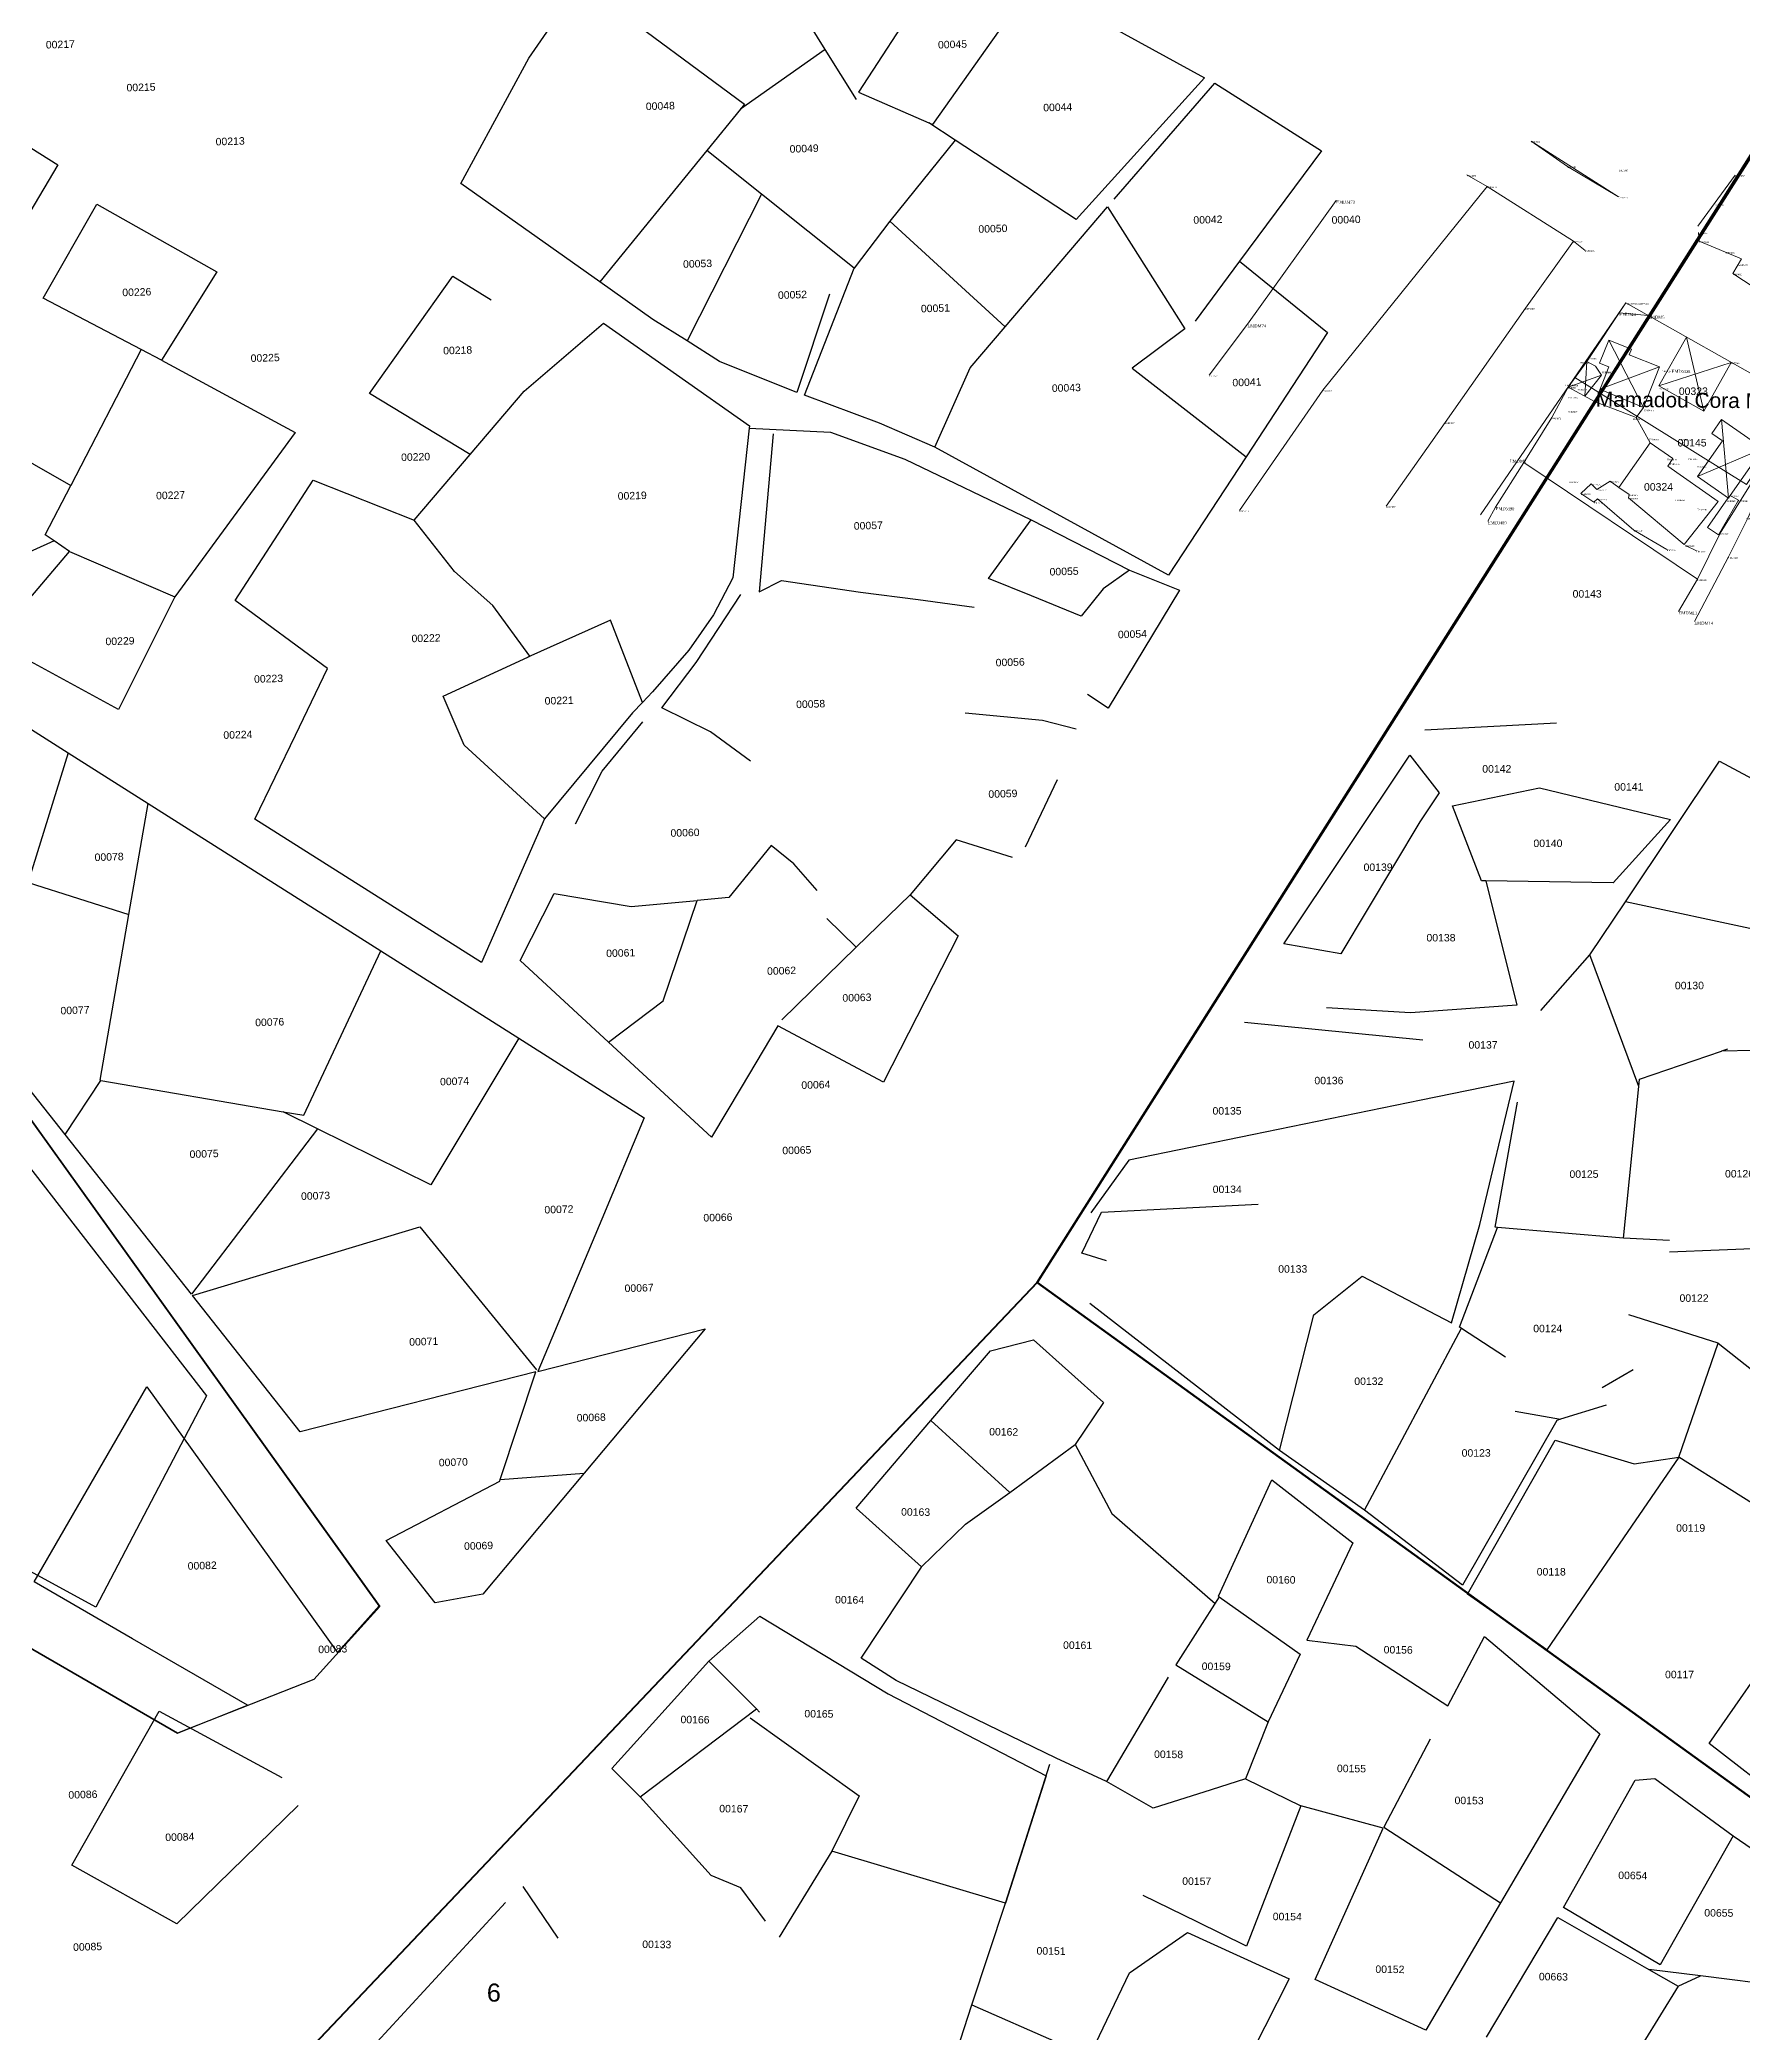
# Model space of a CAD drawing. Header units: metres. Extents: x 0 to 1324930, y 0 to 1631912.
# Drawn here: x 254248.5 to 254476.1, y 1628142.3 to 1628408.7 of the extents above; entities that cross this region are included whole.
import ezdxf
from ezdxf.enums import TextEntityAlignment as Align

# ---------------------------------------------------------------- set-up
doc = ezdxf.new("R2010")
doc.units = ezdxf.units.M
doc.header["$MEASUREMENT"] = 0
for name, color, linetype in [('A_revoir_niveau_0', 7, 'Continuous'), ('historique_numero_parcelle', 7, 'Continuous'), ('limites_parcelles', 7, 'Continuous'), ('limites_sections', 7, 'Continuous'), ('numero_lot', 7, 'Continuous'), ('numero_parcelle', 7, 'Continuous')]:
    doc.layers.add(name, color=color, linetype=linetype)
for name, color, linetype, lineweight in [('Limites des CA Rufisque', 5, 'Continuous', 53), ('Numero_TF', 7, 'Continuous', 0), ('VOIES_DE_CO_AXE_DE_20M49', 7, 'Continuous', 53)]:
    doc.layers.add(name, color=color, linetype=linetype, lineweight=lineweight)
doc.styles.add('Style-Arial', font='arial.ttf')
doc.styles.add('style1', font='')
doc.styles.add('StyleTimes New Roman', font='times.ttf')
doc.styles.get('style1').set_extended_font_data('Times New Roman', bold=True)

# ---------------------------------------------------------------- blocks, each defined once
blk = doc.blocks.new('*U104')
at = {"layer": 'Numero_TF', "color": 4, "linetype": 'Continuous', "lineweight": 30, "flags": 128}
blk.add_lwpolyline([(248.75707, 198.765547), (249.900054, 183.812715), (264.955928, 170.013793), (240.938123, 128.463806), (275.53978, 108.449213), (353.472144, -0.25546), (344.639047, -10.023208), (326.45294, -17.172559), (210.033464, 50.124135), (171.633394, -16.316141), (74.634397, 31.885487), (17.499603, 60.287252), (-3.681126, 70.800335), (28.362092, 139.477512), (48.905827, 183.514131), (162.543246, 192.190856), (248.75707, 198.765547)], close=True, dxfattribs=at)
blk.add_lwpolyline([(210.033464, 50.124135), (326.45294, -17.172559), (335.772069, -13.454358), (320.424697, -4.598538), (320.431486, -4.586847), (307.25411, 3.030239), (322.349152, 29.133106), (332.106965, 15.520054), (347.787744, -6.356083), (347.820433, -6.401687), (353.391628, -0.143152), (275.53978, 108.449213)], dxfattribs=at)
blk = doc.blocks.new('*U124')
at = {"color": 7, "linetype": 'Continuous', "lineweight": 0}
for p, q in [((5.670322, 24.938745), (-6.025775, 32.377943)), ((6.62295, 10.74515), (1.422571, 2.933097)), ((4.35353, 5.775277), (3.133484, 2.676828)), ((4.35353, 5.775277), (3.133484, 2.676828)), ((4.35353, 5.775277), (7.396151, 4.577215)), ((8.981312, -3.215414), (4.35353, 5.775277)), ((8.981312, -3.215414), (4.35353, 5.775277)), ((4.35353, 5.775277), (7.396151, 4.577215)), ((11.047923, -0.339358), (14.723205, 6.175448)), ((11.047923, -0.339358), (14.723205, 6.175448)), ((17.040151, -3.719831), (14.723205, 6.175448)), ((17.040151, -3.719831), (14.723205, 6.175448)), ((1.422571, 2.933097), (-1.083962, -0.497985)), ((1.165553, -1.720498), (1.422571, 2.933097)), ((1.165553, -1.720498), (1.422571, 2.933097)), ((1.422571, 2.933097), (2.560274, 2.304105)), ((1.422571, 2.933097), (2.560274, 2.304105)), ((1.422571, 2.933097), (2.560274, 2.304105)), ((1.422571, 2.933097), (2.560274, 2.304105)), ((4.343089, 2.200534), (3.133484, 2.676828)), ((4.343089, 2.200534), (3.133484, 2.676828)), ((7.09572, 3.814233), (7.396151, 4.577215)), ((7.09572, 3.814233), (7.396151, 4.577215)), ((11.124635, 2.227808), (7.09572, 3.814233)), ((11.124635, 2.227808), (7.09572, 3.814233)), ((11.047923, -0.339358), (20.715433, 2.794975)), ((11.047923, -0.339358), (20.715433, 2.794975)), ((17.040151, -3.719831), (20.715433, 2.794975)), ((17.040151, -3.719831), (20.715433, 2.794975)), ((3.392011, 1.092035), (-1.083962, -0.497985)), ((3.392011, 1.092035), (-1.083962, -0.497985)), ((3.392011, 1.092035), (1.165553, -1.720498)), ((3.392011, 1.092035), (1.165553, -1.720498)), ((2.51119, -2.451793), (4.343089, 2.200534)), ((2.51119, -2.451793), (4.343089, 2.200534)), ((2.560274, 2.304105), (3.392011, 1.092035)), ((2.560274, 2.304105), (3.392011, 1.092035)), ((3.170673, -0.776955), (11.124635, 2.227808)), ((3.170673, -0.776955), (11.124635, 2.227808)), ((8.981312, -3.215414), (11.124635, 2.227808)), ((8.981312, -3.215414), (11.124635, 2.227808)), ((2.51119, -2.451793), (-1.083962, -0.497985)), ((2.51119, -2.451793), (8.021803, -4.570015)), ((3.170673, -0.776955), (8.981312, -3.215414)), ((3.170673, -0.776955), (8.981312, -3.215414)), ((11.047923, -0.339358), (17.040151, -3.719831)), ((11.047923, -0.339358), (17.040151, -3.719831)), ((8.981312, -3.215414), (8.021803, -4.570015)), ((8.981312, -3.215414), (8.021803, -4.570015)), ((8.021803, -4.570015), (9.883906, -7.939744)), ((18.150597, -6.692457), (19.440141, -4.848662)), ((18.150597, -6.692457), (19.440141, -4.848662)), ((19.440141, -4.848662), (24.987913, -8.728756)), ((20.371437, -15.347907), (19.440141, -4.848662)), ((20.371437, -15.347907), (19.440141, -4.848662)), ((19.440141, -4.848662), (24.987913, -8.728756)), ((9.883906, -7.939744), (5.707876, -13.910646)), ((9.883906, -7.939744), (12.932312, -10.071789)), ((16.224456, -12.447522), (19.560075, -7.678241)), ((16.224456, -12.447522), (19.560075, -7.678241)), ((19.560075, -7.678241), (18.150597, -6.692457)), ((19.560075, -7.678241), (18.150597, -6.692457)), ((12.932312, -10.071789), (12.227362, -11.07973)), ((16.224456, -12.447522), (24.987913, -8.728756)), ((16.224456, -12.447522), (24.987913, -8.728756)), ((20.598136, -15.005275), (24.987913, -8.728756)), ((20.598136, -15.005275), (24.987913, -8.728756)), ((4.538089, -13.088159), (2.777119, -14.199335)), ((5.707876, -13.910646), (4.538084, -13.088639)), ((18.971059, -15.79625), (12.227362, -11.07973)), ((20.371437, -15.347907), (16.224456, -12.447522)), ((20.371437, -15.347907), (16.224456, -12.447522)), ((2.011277, -13.447335), (0.635731, -14.710534)), ((0.635736, -14.710055), (2.360593, -15.884539)), ((2.777119, -14.199335), (2.011277, -13.447335)), ((2.360593, -15.884539), (2.865717, -15.447021)), ((2.865717, -15.447021), (7.70709, -19.62551)), ((7.070629, -14.868247), (5.707876, -13.910646)), ((6.982396, -15.308838), (7.070629, -14.868247)), ((14.446319, -21.533454), (6.982396, -15.308838)), ((18.971059, -15.79625), (14.446319, -21.533454)), ((17.559288, -19.262992), (20.321777, -15.313175)), ((21.684442, -15.638701), (19.009739, -20.277433)), ((20.371437, -15.347907), (20.598136, -15.005275)), ((20.598131, -15.005754), (21.684442, -15.638701)), ((7.70709, -19.62551), (12.119497, -22.208705)), ((19.009739, -20.277433), (17.559288, -19.262992)), ((16.080077, -22.393221), (14.609107, -21.668728))]:
    blk.add_line(p, q, dxfattribs=at)
at = {"color": 1, "linetype": 'Continuous', "lineweight": 0}
for p, q in [((-1.161861, 29.002941), (-6.02577, 32.378422)), ((-11.919797, 26.323904), (-14.625115, 27.859508)), ((5.670322, 24.938745), (-1.161861, 29.002941)), ((21.25088, 27.851533), (16.270772, 20.994817)), ((-43.953686, 7.902002), (-32.082199, 24.449606)), ((-43.953686, 7.902002), (-32.082199, 24.449606)), ((-11.919797, 26.323904), (-33.892102, -0.919694)), ((-11.919797, 26.323904), (-33.892102, -0.919694)), ((-0.355605, 19.01822), (-11.919797, 26.323904)), ((-6.780339, 10.062517), (-0.355605, 19.01822)), ((-6.780339, 10.062517), (-0.355605, 19.01822)), ((1.173908, 17.773884), (-0.355605, 19.01822)), ((16.338499, 20.168413), (16.434587, 18.995939)), ((16.434587, 18.995939), (22.102326, 16.646918)), ((22.102326, 16.646918), (20.929556, 14.666581)), ((20.929556, 14.666581), (28.900655, 9.446157)), ((38.316945, 4.179148), (42.058791, 10.989216)), ((-17.537667, -5.219321), (-6.780339, 10.062517)), ((-17.537667, -5.219321), (-6.780339, 10.062517)), ((5.752284, 9.437228), (9.604865, 9.062924)), ((28.900655, 9.446157), (38.316945, 4.179148)), ((42.791746, 8.677389), (39.959676, 2.926423)), ((-49.062155, 1.096878), (-43.953686, 7.902002)), ((-33.892102, -0.919694), (-45.008214, -16.997694)), ((-3.264326, -4.585926), (-1.083962, -0.497985)), ((19.243891, -20.038226), (30.138962, -2.521242)), ((-25.405723, -16.406584), (-17.537667, -5.219321)), ((-3.264326, -4.585926), (-7.021889, -10.569334)), ((30.903902, -3.65851), (27.892936, -8.684658)), ((30.903902, -3.65851), (27.892936, -8.684658)), ((33.673715, -5.804126), (30.903902, -3.65851)), ((38.88015, -9.654931), (33.673715, -5.804126)), ((-10.779451, -16.552741), (-7.021889, -10.569334)), ((16.197333, -26.205763), (-7.021889, -10.569334)), ((27.04489, -10.036324), (24.557464, -14.385633)), ((27.04489, -10.036324), (24.557464, -14.385633)), ((27.892936, -8.684658), (27.04489, -10.036324)), ((27.892936, -8.684658), (27.04489, -10.036324)), ((39.117371, -9.006888), (38.88015, -9.654931)), ((47.869549, -14.090609), (39.117371, -9.006888)), ((24.557464, -14.385633), (22.926279, -18.031099)), ((24.557464, -14.385633), (22.926279, -18.031099)), ((-11.807055, -18.43255), (-10.779451, -16.552741)), ((22.926279, -18.031099), (20.359237, -23.219119)), ((16.197333, -26.205763), (19.243891, -20.038226)), ((20.359237, -23.219119), (15.79549, -31.852653)), ((13.675977, -30.491013), (16.197333, -26.205763))]:
    blk.add_line(p, q, dxfattribs=at)
at = {"color": 2, "linetype": 'Continuous', "lineweight": 0}
for p, q in [((6.62295, 10.74515), (-12.782869, -17.564793)), ((6.62295, 10.74515), (-12.782869, -17.564793)), ((6.62295, 10.74515), (29.241033, -2.014682)), ((6.62295, 10.74515), (30.138962, -2.521242)), ((6.62295, 10.74515), (29.241033, -2.014682)), ((6.62295, 10.74515), (30.138962, -2.521242)), ((22.775309, -13.548673), (-0.195717, 0.79782)), ((22.775309, -13.548673), (-0.195717, 0.79782)), ((30.138962, -2.521242), (22.775309, -13.548673)), ((30.138962, -2.521242), (22.775309, -13.548673))]:
    blk.add_line(p, q, dxfattribs=at)
at = {"color": 7, "linetype": 'Continuous', "lineweight": 0, "style": 'StyleTimes New Roman'}
for s, height, p in [('EMDM80', 0.2, (-6.025775, 32.377943)), ('EMDM78', 0.2, (-14.62512, 27.859029)), ('EMDM81', 0.2, (-1.161866, 29.002462)), ('EMDM83', 0.2, (5.699745, 28.567657)), ('EMDM37', 0.2, (21.250875, 27.851053)), ('EMDM73', 0.4, (-32.082199, 24.449606)), ('EMDM79', 0.2, (-11.919803, 26.323425)), ('EMDM82', 0.2, (5.670317, 24.938266)), ('EMDM36', 0.2, (18.415408, 23.947124)), ('EMDM84', 0.2, (-0.35561, 19.017741)), ('EMDM35', 0.2, (16.338494, 20.167934)), ('EMDM34', 0.2, (16.434582, 18.99546)), ('EMDM85', 0.2, (1.173903, 17.773405)), ('EMDM33', 0.2, (19.895604, 17.561023)), ('EMDM31', 0.2, (20.929551, 14.666101)), ('EMDM32', 0.2, (21.665038, 15.908044)), ('EMDM28', 0.2, (42.058786, 10.988737)), ('EMDM86', 0.2, (-6.780344, 10.062038)), ('EMDM86', 0.2, (-6.780344, 10.062038)), ('EMDM5', 0.4, (9.604865, 9.062924)), ('EMDM30', 0.2, (28.90065, 9.445677)), ('EMDM27', 0.2, (42.791741, 8.67691)), ('EMDM74', 0.4, (-43.953686, 7.902002)), ('EMDM66', 0.2, (0.476178, 2.857911)), ('EMDM3', 0.2, (1.672175, 3.412978)), ('EMDM6', 0.2, (20.715428, 2.794496)), ('EMDM29', 0.2, (38.31694, 4.178669)), ('EMDM26', 0.2, (39.959671, 2.925943)), ('EMDM65', 0.2, (3.459932, 1.543295)), ('EMDM64', 0.2, (3.671493, 1.566974)), ('EMDM39', 0.2, (11.335843, 1.702868)), ('EMDM77', 0.2, (-33.892149, -0.924166)), ('EMDM67', 0.2, (-1.439455, -0.162232)), ('EMDM1', 0.2, (-1.083962, -0.497985)), ('EMDM71', 0.2, (-1.028006, -1.816145)), ('EMDM68', 0.2, (-1.002201, -0.207027)), ('EMDM69', 0.2, (0.186533, -0.771646)), ('EMDM40', 0.2, (11.103574, -0.644222)), ('EMDM87', 0.2, (-17.537672, -5.2198)), ('EMDM72', 0.2, (-3.264331, -4.586406)), ('EMDM70', 0.2, (-1.078679, -3.698117)), ('EMDM42', 0.2, (7.608655, -4.692431)), ('EMDM41', 0.2, (9.113195, -3.535173)), ('EMDM21', 0.2, (30.903897, -3.65899)), ('EMDM43', 0.2, (9.782956, -7.416823)), ('EMDM53', 0.2, (13.91746, -7.50476)), ('EMDM22', 0.2, (33.67371, -5.804605)), ('EMDM2', 0.4, (-8.878126, -10.182363)), ('EMDM44', 0.2, (12.158981, -10.09233)), ('EMDM52', 0.2, (15.010592, -10.049084)), ('EMDM7', 0.2, (24.987866, -8.733228)), ('EMDM19', 0.2, (27.044885, -10.036803)), ('EMDM20', 0.2, (27.892931, -8.685137)), ('EMDM23', 0.2, (38.880145, -9.655411)), ('EMDM24', 0.2, (39.117366, -9.007367)), ('EMDM59', 0.2, (-0.943888, -13.133353)), ('EMDM56', 0.2, (4.538084, -13.088639)), ('EMDM45', 0.2, (12.543384, -10.712803)), ('EMDM51', 0.2, (16.168751, -11.049106)), ('EMDM60', 0.2, (0.635731, -14.710534)), ('EMDM58', 0.2, (2.011272, -13.447814)), ('EMDM61', 0.2, (2.360588, -15.885018)), ('EMDM57', 0.2, (2.777072, -14.203807)), ('EMDM62', 0.2, (2.865712, -15.447501)), ('EMDM54', 0.2, (6.982396, -15.308838)), ('EMDM55', 0.2, (7.070629, -14.868247)), ('EMDM50', 0.2, (13.259477, -15.533991)), ('EMDM8', 0.2, (20.17377, -15.647132)), ('EMDM9', 0.2, (20.598131, -15.005754)), ('EMDM10', 0.2, (21.684442, -15.638701)), ('EMDM18', 0.2, (24.557459, -14.386113)), ('EMDM25', 0.2, (47.869544, -14.091088)), ('EMDM76', 0.2, (-45.008219, -16.998173)), ('EMDM88', 0.2, (-25.405728, -16.407064)), ('EMDM89', 0.4, (-11.807055, -18.43255)), ('EMDM90', 0.4, (-10.779451, -16.552741)), ('EMDM46', 0.2, (16.184863, -16.778691)), ('EMDM16', 0.2, (22.707213, -17.988575)), ('EMDM17', 0.2, (22.926274, -18.031578)), ('EMDM63', 0.2, (7.707085, -19.625989)), ('EMDM11', 0.2, (19.243886, -20.038706)), ('EMDM47', 0.2, (12.119492, -22.209184)), ('EMDM49', 0.2, (14.609101, -21.669208)), ('EMDM48', 0.2, (16.080072, -22.3937)), ('EMDM15', 0.2, (20.359232, -23.219598)), ('EMDM12', 0.2, (16.197328, -26.206242)), ('EMDM13', 0.4, (13.675977, -30.491013)), ('EMDM14', 0.4, (15.79549, -31.852653))]:
    blk.add_text(s, height=height, rotation=359.3981, dxfattribs=at).set_placement(p, align=Align.TOP_LEFT)
at = {"color": 7, "linetype": 'Continuous', "lineweight": 30, "style": 'StyleTimes New Roman'}
blk.add_text('EMDM75', height=0.2, rotation=359.3981, dxfattribs=at).set_placement((-49.062202, 1.092405), align=Align.TOP_LEFT)
at = {"color": 7, "linetype": 'Continuous', "lineweight": 30, "insert": (6.62295, 10.74515), "char_height": 0.2, "attachment_point": 1, "rotation": 359.39809687, "line_spacing_factor": 0.72, "style": 'StyleTimes New Roman'}
blk.add_mtext('\\fArial|b0|i0|c00|p39;254460.556,1628373.481', dxfattribs=at)
at = {"color": 7, "linetype": 'Continuous', "lineweight": 0, "char_height": 0.4, "attachment_point": 1, "rotation": 359.39809687, "line_spacing_factor": 0.72, "style": 'StyleTimes New Roman'}
for s, insert in [('EMDM4', (5.752284, 9.437228)), ('EMDM38', (12.749927, 1.817698))]:
    blk.add_mtext(s, dxfattribs=dict(at, insert=insert))

msp = doc.modelspace()

# ---------------------------------------------------------------- linework, layer by layer
at = {"layer": 'Limites des CA Rufisque', "color": 1, "linetype": 'Continuous', "lineweight": 70, "extrusion": (4.73613e-08, -2.66677e-08, 1), "elevation": -0.03131, "flags": 128}
msp.add_lwpolyline([(254254.3961, 1628625.9535), (254251.15707, 1628819.12302), (254244.95067, 1628605.35724), (254530.9595, 1628477.75489), (254381.88501, 1628242.49828), (254651.87611, 1628047.60303), (254702.8976, 1628149.646), (254714.8038, 1628163.1398), (254729.8851, 1628173.8554), (254741.93776, 1628179.52722), (254745.58243, 1628185.08964), (254773.63346, 1628185.31333), (254773.9383, 1628185.3648), (255059.3394, 1628190.3528), (254884.8597, 1628290.4389), (254820.169, 1628325.7609), (254650.3061, 1628426.1705), (254597.1248, 1628455.9362), (254528.9207, 1628489.0054), (254260.5899, 1628602.7607), (254249.1013, 1628608.8357), (254254.3961, 1628625.9535)], close=True, dxfattribs=at)
at = {"layer": 'limites_parcelles'}
for p, q in [((254353.54344, 1628407.37792), (254334.76081, 1628437.50015)), ((254371.06682, 1628421.76161), (254357.98007, 1628401.6825)), ((254313.91605, 1628406.21875), (254320.84872, 1628416.28528)), ((254320.84872, 1628416.28528), (254342.75423, 1628400.08368)), ((254367.93699, 1628397.33731), (254381.27173, 1628416.18364)), ((254381.27173, 1628416.18364), (254404.24613, 1628403.60611)), ((254353.54344, 1628407.37792), (254342.1891, 1628399.38815)), ((254357.721, 1628400.6742), (254353.54344, 1628407.37792)), ((254304.81931, 1628389.43344), (254313.91605, 1628406.21875)), ((254234.347, 1628402.41024), (254250.94457, 1628391.93728)), ((254357.98007, 1628401.6825), (254367.3986, 1628397.57226)), ((254404.24613, 1628403.60611), (254387.06376, 1628384.6414)), ((254392.15125, 1628387.37877), (254405.60929, 1628402.86779)), ((254405.60929, 1628402.86779), (254419.87277, 1628393.8035)), ((254342.1891, 1628399.38815), (254337.69411, 1628393.856)), ((254342.75423, 1628400.08368), (254342.1891, 1628399.38815)), ((254370.91192, 1628395.25812), (254367.3986, 1628397.57226)), ((254367.3986, 1628397.57226), (254367.93699, 1628397.33731)), ((254337.69411, 1628393.856), (254323.38966, 1628376.29027)), ((254345.03633, 1628388.0099), (254337.69411, 1628393.856)), ((254370.91192, 1628395.25812), (254362.19189, 1628384.43636)), ((254387.06376, 1628384.6414), (254370.91192, 1628395.25812)), ((254419.87277, 1628393.8035), (254408.92287, 1628379.05186)), ((254250.94457, 1628391.93728), (254241.06278, 1628375.30788)), ((254323.38966, 1628376.29027), (254304.81931, 1628389.43344)), ((254345.03633, 1628388.0099), (254335.05597, 1628368.40649)), ((254357.41435, 1628378.12735), (254345.03633, 1628388.0099)), ((254249.00218, 1628374.11167), (254256.15811, 1628386.6759)), ((254256.15811, 1628386.6759), (254272.19111, 1628377.64604)), ((254377.57158, 1628370.30474), (254391.26287, 1628386.34111)), ((254391.26287, 1628386.34111), (254401.59814, 1628370.02361)), ((254362.19189, 1628384.43636), (254357.41435, 1628378.12735)), ((254362.19189, 1628384.43636), (254377.57158, 1628370.30474)), ((254272.19111, 1628377.64604), (254264.79226, 1628365.82459)), ((254350.78471, 1628361.13785), (254357.41435, 1628378.12735)), ((254408.92287, 1628379.05186), (254402.98651, 1628371.06666)), ((254408.92287, 1628379.05186), (254420.68927, 1628369.54062)), ((254292.59878, 1628361.35834), (254303.74963, 1628377.05647)), ((254303.74963, 1628377.05647), (254308.868, 1628373.91286)), ((254330.49649, 1628371.2672), (254323.38966, 1628376.29027)), ((254354.12626, 1628374.66387), (254349.74243, 1628361.52592)), ((254262.10685, 1628367.27247), (254249.00218, 1628374.11167)), ((254313.26495, 1628361.70407), (254323.88918, 1628370.78382)), ((254323.88918, 1628370.78382), (254343.40832, 1628357.03964)), ((254335.05597, 1628368.40649), (254330.49649, 1628371.2672)), ((254372.89845, 1628364.82921), (254377.57158, 1628370.30474)), ((254401.59814, 1628370.02361), (254394.56723, 1628364.77564)), ((254420.68927, 1628369.54062), (254409.79749, 1628352.90016)), ((254262.10685, 1628367.27247), (254252.67339, 1628349.07634)), ((254264.79226, 1628365.82459), (254262.10685, 1628367.27247)), ((254339.42189, 1628365.65986), (254335.05597, 1628368.40649)), ((254264.79226, 1628365.82459), (254282.69472, 1628356.18203)), ((254349.74243, 1628361.52592), (254339.42189, 1628365.65986)), ((254368.19379, 1628354.20101), (254372.89845, 1628364.82921)), ((254394.56723, 1628364.77564), (254409.79749, 1628352.90016)), ((254306.05322, 1628353.22948), (254292.59878, 1628361.35834)), ((254306.05322, 1628353.22948), (254313.26495, 1628361.70407)), ((254360.77222, 1628357.42381), (254350.78471, 1628361.13785)), ((254236.01508, 1628358.59713), (254252.67339, 1628349.07634)), ((254282.69472, 1628356.18203), (254266.58583, 1628334.18934)), ((254343.37474, 1628356.73585), (254341.16242, 1628336.72387)), ((254343.40832, 1628357.03964), (254343.37474, 1628356.73585)), ((254343.37474, 1628356.73585), (254354.23733, 1628356.21242)), ((254346.59205, 1628355.9772), (254344.72053, 1628334.8727)), ((254354.23733, 1628356.21242), (254364.19118, 1628352.61738)), ((254368.19379, 1628354.20101), (254360.77222, 1628357.42381)), ((254298.58058, 1628344.45676), (254306.05322, 1628353.22948)), ((254399.44076, 1628337.07642), (254368.19379, 1628354.20101)), ((254364.19118, 1628352.61738), (254381.07719, 1628344.47406)), ((254409.79749, 1628352.90016), (254399.44076, 1628337.07642)), ((254249.24518, 1628342.47873), (254252.67339, 1628349.07634)), ((254274.65424, 1628333.67733), (254285.06232, 1628349.78274)), ((254285.06232, 1628349.78274), (254298.58058, 1628344.45676)), ((254250.44039, 1628341.65826), (254249.24518, 1628342.47873)), ((254303.95355, 1628337.58975), (254298.58058, 1628344.45676)), ((254375.37577, 1628336.65613), (254381.07719, 1628344.47406)), ((254381.07719, 1628344.47406), (254394.19846, 1628337.7454)), ((254250.44039, 1628341.65826), (254241.94505, 1628337.85269)), ((254242.31019, 1628328.26076), (254252.49486, 1628340.24795)), ((254252.49486, 1628340.24795), (254250.44039, 1628341.65826)), ((254252.49486, 1628340.24795), (254266.5759, 1628334.19361)), ((254309.11589, 1628333.01702), (254303.95355, 1628337.58975)), ((254394.19846, 1628337.7454), (254390.70353, 1628335.2671)), ((254394.19846, 1628337.7454), (254400.89293, 1628335.07042)), ((254336.29847, 1628325.42056), (254342.26159, 1628334.48694)), ((254341.16242, 1628336.72387), (254338.58415, 1628331.76294)), ((254344.72053, 1628334.8727), (254347.69501, 1628336.38468)), ((254347.69501, 1628336.38468), (254358.24664, 1628334.81869)), ((254358.24664, 1628334.81869), (254365.93974, 1628333.82498)), ((254381.10945, 1628334.32171), (254375.37577, 1628336.65613)), ((254390.70353, 1628335.2671), (254387.76518, 1628331.60552)), ((254400.89293, 1628335.07042), (254391.36416, 1628319.32217)), ((254266.5759, 1628334.19361), (254259.04645, 1628319.1325)), ((254266.58583, 1628334.18934), (254266.5759, 1628334.19361)), ((254286.98798, 1628324.58367), (254274.65424, 1628333.67733)), ((254314.06481, 1628326.27701), (254309.11589, 1628333.01702)), ((254365.93974, 1628333.82498), (254373.44295, 1628332.82542)), ((254387.76518, 1628331.60552), (254381.10945, 1628334.32171)), ((254324.83126, 1628331.05972), (254313.76441, 1628326.13782)), ((254329.10931, 1628320.0662), (254324.83126, 1628331.05972)), ((254338.58415, 1628331.76294), (254335.28741, 1628327.07)), ((254259.04645, 1628319.1325), (254242.31019, 1628328.26076)), ((254335.28741, 1628327.07), (254330.42808, 1628321.4687)), ((254282.69984, 1628315.69886), (254286.98798, 1628324.58367)), ((254302.45643, 1628320.89821), (254313.76441, 1628326.13782)), ((254313.76441, 1628326.13782), (254314.06481, 1628326.27701)), ((254331.67408, 1628319.33633), (254336.29847, 1628325.42056)), ((254330.42808, 1628321.4687), (254329.10931, 1628320.0662)), ((254242.69193, 1628319.4296), (254252.34288, 1628313.32441)), ((254305.24807, 1628314.37193), (254302.45643, 1628320.89821)), ((254327.78371, 1628318.65645), (254316.02493, 1628304.51014)), ((254329.10931, 1628320.0662), (254327.78371, 1628318.65645)), ((254338.21465, 1628316.13644), (254331.67408, 1628319.33633)), ((254372.25749, 1628318.68431), (254382.58142, 1628317.69151)), ((254391.36416, 1628319.32217), (254388.58834, 1628321.10738)), ((254323.70159, 1628310.87834), (254329.1707, 1628317.46872)), ((254343.52659, 1628312.22853), (254338.21465, 1628316.13644)), ((254382.58142, 1628317.69151), (254387.06772, 1628316.55912)), ((254433.69715, 1628316.42717), (254451.27799, 1628317.34789)), ((254252.34288, 1628313.32441), (254247.08269, 1628296.36705)), ((254252.34288, 1628313.32441), (254263.00443, 1628306.5601)), ((254277.27315, 1628304.47827), (254282.69984, 1628315.69886)), ((254316.02493, 1628304.51014), (254305.24807, 1628314.37193)), ((254320.13669, 1628303.84638), (254323.70159, 1628310.87834)), ((254414.86008, 1628287.77887), (254431.68467, 1628313.02195)), ((254431.68467, 1628313.02195), (254435.60694, 1628307.99015)), ((254460.50482, 1628293.39514), (254473.10347, 1628312.23739)), ((254473.10347, 1628312.23739), (254486.99321, 1628304.69817)), ((254384.52758, 1628309.70874), (254380.2834, 1628300.69523)), ((254435.60694, 1628307.99015), (254433.00549, 1628304.09349)), ((254437.37131, 1628306.22393), (254449.02768, 1628308.65123)), ((254449.02768, 1628308.65123), (254466.55045, 1628304.40095)), ((254260.44012, 1628291.71634), (254263.00443, 1628306.5601)), ((254263.00443, 1628306.5601), (254294.14115, 1628286.84126)), ((254441.27506, 1628296.22124), (254437.37131, 1628306.22393)), ((254307.57255, 1628285.31386), (254277.27315, 1628304.47827)), ((254316.02493, 1628304.51014), (254307.57255, 1628285.31386)), ((254433.00549, 1628304.09349), (254422.47444, 1628286.44621)), ((254466.55045, 1628304.40095), (254458.88867, 1628295.94184)), ((254346.3053, 1628300.92027), (254340.62648, 1628293.99333)), ((254349.34065, 1628298.50283), (254346.3053, 1628300.92027)), ((254371.05941, 1628301.70187), (254364.88351, 1628294.3495)), ((254378.55416, 1628299.35161), (254371.05941, 1628301.70187)), ((254352.47194, 1628294.91795), (254349.34065, 1628298.50283)), ((254246.96594, 1628295.99006), (254260.44012, 1628291.71634)), ((254441.8338, 1628296.21238), (254441.27506, 1628296.22124)), ((254441.8338, 1628296.21238), (254445.99423, 1628279.58933)), ((254458.88867, 1628295.94184), (254441.8338, 1628296.21238)), ((254312.7469, 1628285.55308), (254317.30272, 1628294.51615)), ((254317.30272, 1628294.51615), (254327.58914, 1628292.79195)), ((254327.58914, 1628292.79195), (254336.41708, 1628293.60373)), ((254331.84909, 1628280.15882), (254336.41708, 1628293.60373)), ((254340.62648, 1628293.99333), (254336.41708, 1628293.60373)), ((254357.65718, 1628287.32493), (254364.88351, 1628294.3495)), ((254364.88351, 1628294.3495), (254371.294, 1628288.87486)), ((254455.77036, 1628286.31302), (254460.50482, 1628293.39514)), ((254478.38667, 1628289.56576), (254460.50482, 1628293.39514)), ((254256.60089, 1628269.54097), (254260.44012, 1628291.71634)), ((254357.65718, 1628287.32493), (254353.72777, 1628291.16535)), ((254283.82362, 1628264.8667), (254294.14115, 1628286.84126)), ((254294.14115, 1628286.84126), (254312.57605, 1628275.17441)), ((254347.7116, 1628277.64586), (254357.65718, 1628287.32493)), ((254371.294, 1628288.87486), (254361.33363, 1628269.27207)), ((254422.47444, 1628286.44621), (254414.86008, 1628287.77887)), ((254226.23783, 1628284.92217), (254270.80278, 1628227.36388)), ((254324.56603, 1628274.653), (254312.7469, 1628285.55308)), ((254449.20644, 1628278.86662), (254455.77036, 1628286.31302)), ((254462.28854, 1628268.69366), (254455.77036, 1628286.31302)), ((254324.56603, 1628274.653), (254331.84909, 1628280.15882)), ((254431.77417, 1628278.57634), (254420.55079, 1628279.22056)), ((254445.99423, 1628279.58933), (254431.77417, 1628278.57634)), ((254251.94221, 1628262.2953), (254240.85878, 1628276.26901)), ((254347.21683, 1628276.82037), (254342.30845, 1628268.5867)), ((254361.33363, 1628269.27207), (254347.21683, 1628276.82037)), ((254409.59336, 1628277.30495), (254433.41277, 1628274.96952)), ((254312.57605, 1628275.17441), (254300.79886, 1628255.5611)), ((254312.57605, 1628275.17441), (254329.33844, 1628264.54646)), ((254338.35118, 1628261.9528), (254324.56603, 1628274.653)), ((254462.38982, 1628269.69549), (254473.3471, 1628273.44752)), ((254474.15252, 1628273.72331), (254473.3471, 1628273.44752)), ((254485.69452, 1628273.69994), (254473.3471, 1628273.44752)), ((254251.94221, 1628262.2953), (254256.70185, 1628269.52363)), ((254256.70185, 1628269.52363), (254256.60089, 1628269.54097)), ((254256.70185, 1628269.52363), (254281.08648, 1628265.33668)), ((254342.30845, 1628268.5867), (254338.35118, 1628261.9528)), ((254445.6476, 1628269.43681), (254433.19138, 1628266.88764)), ((254441.06102, 1628250.283), (254445.6476, 1628269.43681)), ((254460.23856, 1628248.41694), (254462.28854, 1628268.69366)), ((254462.28854, 1628268.69366), (254462.38982, 1628269.69549)), ((254285.65115, 1628263.07301), (254281.08648, 1628265.33668)), ((254281.08648, 1628265.33668), (254283.82362, 1628264.8667)), ((254433.19138, 1628266.88764), (254410.59825, 1628262.25473)), ((254443.10225, 1628249.89764), (254446.06413, 1628266.6373)), ((254285.65115, 1628263.07301), (254268.79406, 1628240.95658)), ((254300.79886, 1628255.5611), (254285.65115, 1628263.07301)), ((254329.33844, 1628264.54646), (254323.65422, 1628250.96717)), ((254268.79406, 1628240.95658), (254251.94221, 1628262.2953)), ((254410.59825, 1628262.25473), (254394.1333, 1628258.86616)), ((254394.1333, 1628258.86616), (254389.03869, 1628251.82322)), ((254387.85093, 1628246.42957), (254390.45873, 1628251.90651)), ((254390.45873, 1628251.90651), (254411.40978, 1628252.98504)), ((254268.95042, 1628240.75132), (254299.34784, 1628249.93925)), ((254299.34784, 1628249.93925), (254314.92032, 1628230.84192)), ((254323.65422, 1628250.96717), (254315.11728, 1628230.6179)), ((254437.26077, 1628237.11201), (254441.06102, 1628250.283)), ((254438.34224, 1628236.55441), (254443.42902, 1628249.86941)), ((254443.42902, 1628249.86941), (254443.10225, 1628249.89764)), ((254460.23856, 1628248.41694), (254443.42902, 1628249.86941)), ((254466.41031, 1628248.11113), (254460.23856, 1628248.41694)), ((254473.0644, 1628246.82626), (254466.41389, 1628246.56087)), ((254478.56479, 1628247.05899), (254473.0644, 1628246.82626)), ((254391.12384, 1628245.40695), (254387.85093, 1628246.42957)), ((254418.8652, 1628238.17974), (254425.32435, 1628243.35552)), ((254425.32435, 1628243.35552), (254437.26077, 1628237.11201)), ((254283.35594, 1628222.51838), (254268.95042, 1628240.75132)), ((254414.25622, 1628220.06605), (254388.89661, 1628239.71085)), ((254315.11728, 1628230.6179), (254337.47965, 1628236.30756)), ((254337.47965, 1628236.30756), (254321.28805, 1628217.00321)), ((254414.25622, 1628220.06605), (254418.8652, 1628238.17974)), ((254425.64657, 1628212.08098), (254438.58096, 1628236.39839)), ((254438.58096, 1628236.39839), (254438.34224, 1628236.55441)), ((254438.58096, 1628236.39839), (254444.47252, 1628232.54788)), ((254472.92311, 1628234.37383), (254460.95231, 1628238.17685)), ((254367.65212, 1628224.04215), (254375.61233, 1628233.38079)), ((254375.61233, 1628233.38079), (254381.36754, 1628234.84731)), ((254381.36754, 1628234.84731), (254390.73435, 1628226.44305)), ((254467.6573, 1628219.16912), (254472.92311, 1628234.37383)), ((254472.92311, 1628234.37383), (254488.49411, 1628222.07769)), ((254256.0375, 1628199.09045), (254194.36428, 1628232.67467)), ((254461.53935, 1628230.83697), (254457.41419, 1628228.43705)), ((254314.8293, 1628230.54902), (254283.35594, 1628222.51838)), ((254310.0778, 1628216.15273), (254314.8293, 1628230.54902)), ((254270.80278, 1628227.36388), (254256.0375, 1628199.09045)), ((254390.73435, 1628226.44305), (254386.94082, 1628220.85163)), ((254445.77944, 1628225.30967), (254451.84281, 1628224.2246)), ((254457.92963, 1628226.11785), (254451.84281, 1628224.2246)), ((254357.65107, 1628212.31343), (254367.65212, 1628224.04215)), ((254378.21361, 1628214.41961), (254367.65212, 1628224.04215)), ((254451.35324, 1628224.07232), (254438.72194, 1628202.03946)), ((254451.84281, 1628224.2246), (254451.35324, 1628224.07232)), ((254378.21361, 1628214.41961), (254386.94082, 1628220.85163)), ((254386.94082, 1628220.85163), (254391.85661, 1628211.63487)), ((254425.64657, 1628212.08098), (254414.25622, 1628220.06605)), ((254439.4048, 1628200.85084), (254451.13932, 1628221.42138)), ((254451.13932, 1628221.42138), (254461.65838, 1628218.26512)), ((254467.6573, 1628219.16912), (254460.26097, 1628208.37023)), ((254461.65838, 1628218.26512), (254467.6573, 1628219.16912)), ((254482.35119, 1628209.89146), (254467.6573, 1628219.16912)), ((254294.83604, 1628208.00669), (254310.01623, 1628215.96619)), ((254321.28805, 1628217.00321), (254307.77035, 1628200.85214)), ((254310.01623, 1628215.96619), (254310.0778, 1628216.15273)), ((254310.0778, 1628216.15273), (254321.28805, 1628217.00321)), ((254406.09295, 1628200.56764), (254413.2438, 1628216.12362)), ((254413.2438, 1628216.12362), (254424.08735, 1628207.70708)), ((254366.38348, 1628204.4849), (254357.65107, 1628212.31343)), ((254372.27975, 1628210.19292), (254378.21361, 1628214.41961)), ((254438.72194, 1628202.03946), (254425.64657, 1628212.08098)), ((254366.38348, 1628204.4849), (254372.27975, 1628210.19292)), ((254391.85661, 1628211.63487), (254405.64724, 1628199.60323)), ((254301.39382, 1628199.69565), (254294.83604, 1628208.00669)), ((254424.08735, 1628207.70708), (254417.9255, 1628194.67817)), ((254460.26097, 1628208.37023), (254450.01385, 1628193.37405)), ((254358.3586, 1628192.25528), (254366.41079, 1628204.46041)), ((254366.41079, 1628204.46041), (254366.38348, 1628204.4849)), ((254307.77035, 1628200.85214), (254301.39382, 1628199.69565)), ((254406.21152, 1628200.48355), (254400.41088, 1628191.37938)), ((254406.21152, 1628200.48355), (254406.09295, 1628200.56764)), ((254406.21152, 1628200.48355), (254417.03419, 1628192.80727)), ((254450.01385, 1628193.37405), (254439.4048, 1628200.85084)), ((254471.68633, 1628180.88195), (254485.07425, 1628200.09609)), ((254337.96326, 1628191.89582), (254344.78825, 1628197.89689)), ((254344.78825, 1628197.89689), (254361.95316, 1628187.50975)), ((254417.9255, 1628194.67817), (254424.46819, 1628193.90403)), ((254424.46819, 1628193.90403), (254436.76026, 1628185.8903)), ((254436.76026, 1628185.8903), (254441.67034, 1628195.17645)), ((254441.67034, 1628195.17645), (254457.10972, 1628182.15738)), ((254325.01367, 1628177.53735), (254337.96326, 1628191.89582)), ((254344.3338, 1628185.50258), (254337.96326, 1628191.89582)), ((254363.02495, 1628189.31277), (254358.3586, 1628192.25528)), ((254400.41088, 1628191.37938), (254412.75189, 1628183.75164)), ((254417.03419, 1628192.80727), (254412.75189, 1628183.75164)), ((254384.42637, 1628178.90369), (254363.02495, 1628189.31277)), ((254399.38485, 1628189.74036), (254391.1365, 1628175.77891)), ((254328.79052, 1628173.74704), (254344.3338, 1628185.50258)), ((254344.76544, 1628185.0694), (254344.3338, 1628185.50258)), ((254361.95316, 1628187.50975), (254383.05493, 1628176.53447)), ((254252.79725, 1628164.59945), (254264.47764, 1628185.19547)), ((254264.47764, 1628185.19547), (254280.9064, 1628176.30783)), ((254343.48039, 1628184.31883), (254358.06528, 1628173.85906)), ((254412.75189, 1628183.75164), (254409.72693, 1628176.14158)), ((254434.40689, 1628181.43525), (254428.19901, 1628169.66118)), ((254457.10972, 1628182.15738), (254443.82696, 1628159.55668)), ((254487.73787, 1628168.38688), (254471.68633, 1628180.88195)), ((254328.79052, 1628173.74704), (254325.01367, 1628177.53735)), ((254377.61407, 1628159.52001), (254383.57343, 1628178.08954)), ((254391.1365, 1628175.77891), (254384.42637, 1628178.90369)), ((254383.05493, 1628176.53447), (254377.61407, 1628159.52001)), ((254397.37503, 1628172.22552), (254391.1365, 1628175.77891)), ((254405.11067, 1628174.68268), (254397.37503, 1628172.22552)), ((254409.72693, 1628176.14158), (254405.11067, 1628174.68268)), ((254409.72693, 1628176.14158), (254417.10427, 1628172.51861)), ((254452.25206, 1628158.93362), (254461.79926, 1628175.9814)), ((254461.79926, 1628175.9814), (254464.425, 1628176.19873)), ((254464.425, 1628176.19873), (254474.91273, 1628168.51638)), ((254283.09135, 1628172.59381), (254266.86301, 1628156.75948)), ((254338.30795, 1628163.19977), (254328.79052, 1628173.74704)), ((254358.06528, 1628173.85906), (254354.43262, 1628166.46243)), ((254417.10427, 1628172.51861), (254409.85125, 1628153.78729)), ((254428.13124, 1628169.54548), (254417.10427, 1628172.51861)), ((254419.05135, 1628149.331), (254428.13124, 1628169.54548)), ((254428.19901, 1628169.66118), (254435.68037, 1628164.82187)), ((254474.91273, 1628168.51638), (254465.1528, 1628151.25663)), ((254474.91273, 1628168.51638), (254489.11288, 1628158.81015)), ((254266.86301, 1628156.75948), (254252.79725, 1628164.59945)), ((254354.43262, 1628166.46243), (254347.35658, 1628154.97946)), ((254377.61407, 1628159.52001), (254354.43262, 1628166.46243)), ((254435.68037, 1628164.82187), (254443.82696, 1628159.55668)), ((254313.11847, 1628161.76781), (254317.78781, 1628154.85645)), ((254342.2527, 1628161.55191), (254338.30795, 1628163.19977)), ((254345.53613, 1628157.10614), (254342.2527, 1628161.55191)), ((254290.50422, 1628137.58147), (254310.79336, 1628159.6292)), ((254373.14997, 1628145.92826), (254377.61407, 1628159.52001)), ((254403.24538, 1628157.02281), (254396.04159, 1628160.54896)), ((254443.82696, 1628159.55668), (254433.8455, 1628142.55793)), ((254465.1528, 1628151.25663), (254452.25206, 1628158.93362)), ((254409.85125, 1628153.78729), (254403.24538, 1628157.02281)), ((254441.94181, 1628141.58798), (254451.48722, 1628157.62231)), ((254451.48722, 1628157.62231), (254463.63916, 1628150.64964)), ((254394.21825, 1628150.19559), (254401.95914, 1628155.60625)), ((254401.95914, 1628155.60625), (254415.5478, 1628149.4048)), ((254389.16121, 1628139.68388), (254394.21825, 1628150.19559)), ((254415.5478, 1628149.4048), (254408.93232, 1628136.38634)), ((254433.8455, 1628142.55793), (254419.05135, 1628149.331)), ((254467.55108, 1628148.40502), (254462.83695, 1628140.75936)), ((254463.63916, 1628150.64964), (254467.55108, 1628148.40502)), ((254470.536, 1628149.77995), (254463.63916, 1628150.64964)), ((254467.55108, 1628148.40502), (254470.536, 1628149.77995)), ((254482.09652, 1628148.32124), (254470.536, 1628149.77995)), ((254368.8589, 1628132.85825), (254373.14997, 1628145.92826)), ((254373.14997, 1628145.92826), (254384.49184, 1628140.92765))]:
    msp.add_line(p, q, dxfattribs=at)
at = {"layer": 'limites_sections', "color": 112, "linetype": 'Continuous', "lineweight": 40, "extrusion": (8.39025e-08, 1.87893e-07, 1), "elevation": 0.32732, "flags": 128}
msp.add_lwpolyline([(254262.03261, 1628116.19268), (254166.41826, 1628175.61859), (254127.46815, 1628196.62724), (254111.3613, 1628174.17081), (254032.48387, 1628219.15291), (253942.25835, 1628268.6873), (253897.9434, 1628292.24873), (253879.12759, 1628301.60979), (253837.10318, 1628319.10065), (253836.32341, 1628343.15576), (253766.75744, 1628373.2026), (253736.00732, 1628381.87538), (253797.54557, 1628539.69914), (253857.92109, 1628652.65223), (253891.31746, 1628762.51784), (253949.11819, 1628726.58373), (253998.55698, 1628699.30707), (254169.03575, 1628626.00115), (254244.31396, 1628604.77554), (254450.41717, 1628512.2488), (254530.32279, 1628477.17319), (254381.88501, 1628242.49828), (254262.03261, 1628116.19268)], close=True, dxfattribs=at)
at = {"layer": 'limites_sections', "color": 112, "lineweight": 40, "extrusion": (3.13226e-08, -1.22909e-08, 1), "elevation": -0.01207, "flags": 128}
msp.add_lwpolyline([(254381.88501, 1628242.49828), (254651.87611, 1628047.60303), (254649.15134, 1628042.15348), (254282.05672, 1627781.84877), (254258.71294, 1627753.64224), (254158.40289, 1627667.71999), (254016.92288, 1627730.1281), (253789.71707, 1627795.71888), (253560.79306, 1627891.44223), (253461.17819, 1627935.95099), (253423.02777, 1627967.74297), (253305.37539, 1628033.50285), (253374.26849, 1628101.94024), (253388.28287, 1628177.21207), (253454.03286, 1628268.7428), (253456.85853, 1628379.83858), (253454.87949, 1628458.45481), (253488.58964, 1628500.41443), (253582.98829, 1628458.10249), (253644.43714, 1628425.9811), (253736.00732, 1628381.87538), (253766.75744, 1628373.2026), (253836.32341, 1628343.15576), (253837.10318, 1628319.10065), (253879.12759, 1628301.60979), (253897.9434, 1628292.24873), (253942.25835, 1628268.6873), (254032.48387, 1628219.15291), (254111.3613, 1628174.17081), (254127.46815, 1628196.62724), (254166.41826, 1628175.61859), (254262.03261, 1628116.19268), (254381.88501, 1628242.49828)], close=True, dxfattribs=at)
at = {"layer": 'limites_sections', "color": 112, "linetype": 'Continuous', "lineweight": 40, "extrusion": (3.06795e-07, 1.19366e-07, 1), "elevation": 0.27263, "flags": 128}
msp.add_lwpolyline([(254530.32279, 1628477.17319), (254534.96035, 1628486.07704), (254597.1248, 1628455.9362), (254650.3061, 1628426.1705), (254820.169, 1628325.7609), (254884.8597, 1628290.4389), (255059.3394, 1628190.3528), (254773.9383, 1628185.3648), (254773.32025, 1628185.26045), (254745.58243, 1628185.08964), (254741.93776, 1628179.52722), (254729.8851, 1628173.8554), (254714.8038, 1628163.1398), (254702.8976, 1628149.646), (254651.87611, 1628047.60303), (254381.88501, 1628242.49828), (254530.32279, 1628477.17319)], close=True, dxfattribs=at)

# ---------------------------------------------------------------- block references
at = {"layer": 'A_revoir_niveau_0', "color": 7, "linetype": 'Continuous', "lineweight": 0}
msp.add_blockref('*U124', (254453.93305, 1628362.73585), dxfattribs=at)
at = {"layer": 'numero_tf', "color": 4, "linetype": 'Continuous', "lineweight": 30}
msp.add_blockref('*U104', (253940.50954, 1628199.43965), dxfattribs=at)

# ---------------------------------------------------------------- texts
at = {"layer": 'historique_numero_parcelle', "color": 7, "lineweight": 0, "style": 'Style-Arial'}
msp.add_text('00145', height=1, rotation=0.13223, dxfattribs=at).set_placement((254467.47938, 1628355.28668), align=Align.TOP_LEFT)
at = {"layer": 'numero_lot', "color": 7, "lineweight": 13, "insert": (254308.29989, 1628148.7711), "char_height": 2.413, "attachment_point": 1, "rotation": 359.898128, "line_spacing_factor": 0.72, "style": 'style1'}
msp.add_mtext('\\fArial|b0|i0|c00|p39;6', dxfattribs=at)
at = {"layer": 'numero_parcelle', "color": 5, "lineweight": 0, "style": 'Style-Arial'}
for s, rotation, p in [('00217', 1.76223, (254249.32212, 1628408.49625)), ('00045', 1.76223, (254368.59227, 1628408.5006)), ('00215', 1.76223, (254260.10899, 1628402.75975)), ('00048', 1.76223, (254329.53141, 1628400.26349)), ('00044', 1.76223, (254382.65888, 1628400.09646)), ('00213', 1.76223, (254272.02415, 1628395.54087)), ('00049', 1.76223, (254348.76195, 1628394.57004)), ('00042', 1.76223, (254402.73433, 1628385.06688)), ('00040', 1.76223, (254421.2104, 1628385.06633)), ('00050', 1.76223, (254373.99337, 1628383.85976)), ('00053', 1.76223, (254334.51092, 1628379.17739)), ('00226', 1.76223, (254259.54385, 1628375.3805)), ('00052', 1.76223, (254347.19816, 1628375.01645)), ('00051', 1.76223, (254366.30878, 1628373.22041)), ('00225', 1.76223, (254276.70431, 1628366.58918)), ('00218', 1.76223, (254302.44134, 1628367.59774)), ('00043', 1.76223, (254383.81317, 1628362.57863)), ('00041', 1.76223, (254407.95132, 1628363.32127)), ('00323', 0.13223, (254467.64623, 1628362.17721)), ('00220', 1.76223, (254296.817, 1628353.33741)), ('00227', 1.76223, (254264.06088, 1628348.21179)), ('00219', 1.76223, (254325.77589, 1628348.15999)), ('00324', 0.13223, (254462.99119, 1628349.38885)), ('00057', 1.76223, (254357.33684, 1628344.16024)), ('00055', 1.76223, (254383.51003, 1628338.03021)), ('00143', 0.13223, (254453.44809, 1628335.08454)), ('00222', 1.76223, (254298.21211, 1628329.10683)), ('00054', 1.76223, (254392.64617, 1628329.64219)), ('00229', 1.76223, (254257.29843, 1628328.71498)), ('00056', 1.76223, (254376.30475, 1628325.88851)), ('00223', 1.76223, (254277.15798, 1628323.69107)), ('00221', 1.76223, (254316.00825, 1628320.76852)), ('00058', 1.76223, (254349.62595, 1628320.29969)), ('00224', 1.76223, (254273.0578, 1628316.19618)), ('00142', 0.13223, (254441.37163, 1628311.68254)), ('00059', 1.76223, (254375.33, 1628308.30358)), ('00141', 0.13223, (254459.02416, 1628309.27503)), ('00060', 1.76223, (254332.83221, 1628303.09498)), ('00078', 1.76223, (254255.84413, 1628299.85942)), ('00140', 0.13223, (254448.20878, 1628301.73044)), ('00139', 0.13223, (254425.50224, 1628298.53029)), ('00061', 1.76223, (254324.2325, 1628287.00928)), ('00138', 0.13223, (254433.91067, 1628289.10644)), ('00062', 1.76223, (254345.74278, 1628284.63689)), ('00130', 0.13223, (254467.1227, 1628282.71271)), ('00077', 1.76223, (254251.27832, 1628279.34655)), ('00063', 1.76223, (254355.81403, 1628281.04565)), ('00076', 1.76223, (254277.31162, 1628277.7635)), ('00137', 0.13223, (254439.53485, 1628274.77967)), ('00074', 1.76223, (254302.02377, 1628269.8547)), ('00064', 1.76223, (254350.3261, 1628269.39024)), ('00136', 0.13223, (254418.9286, 1628270.01048)), ('00135', 0.13223, (254405.3096, 1628265.95693)), ('00075', 1.76223, (254268.54221, 1628260.15548)), ('00065', 1.76223, (254347.78022, 1628260.64281)), ('00125', 0.13223, (254453.02837, 1628257.49818)), ('00126', 0.13223, (254473.82024, 1628257.54616)), ('00073', 1.76223, (254283.43941, 1628254.54544)), ('00134', 0.13223, (254405.33381, 1628255.46448)), ('00072', 1.76223, (254315.97604, 1628252.72902)), ('00066', 1.76223, (254337.23002, 1628251.64911)), ('00133', 0.13223, (254414.09451, 1628244.81732)), ('00067', 1.76223, (254326.69313, 1628242.22237)), ('00122', 0.13223, (254467.74332, 1628240.91901)), ('00124', 0.13223, (254448.18379, 1628236.85175)), ('00071', 1.76223, (254297.89763, 1628235.05133)), ('00132', 0.13223, (254424.26307, 1628229.80154)), ('00068', 1.76223, (254320.29672, 1628224.90409)), ('00162', 359.3981, (254375.45587, 1628223.06363)), ('00123', 0.13223, (254438.61244, 1628220.21653)), ('00070', 1.76223, (254301.85858, 1628218.91862)), ('00163', 359.3981, (254363.68283, 1628212.34084)), ('00119', 0.13223, (254467.28921, 1628210.18011)), ('00069', 1.76223, (254305.23366, 1628207.75262)), ('00082', 1.76223, (254268.28726, 1628205.09882)), ('00118', 0.13223, (254448.65109, 1628204.3225)), ('00160', 359.3981, (254412.52847, 1628203.28198)), ('00164', 359.3981, (254354.85526, 1628200.60106)), ('00083', 1.76223, (254285.73734, 1628193.93241)), ('00161', 359.3981, (254385.33842, 1628194.5289)), ('00156', 359.3981, (254428.19623, 1628193.91432)), ('00159', 359.3981, (254403.86684, 1628191.7048)), ('00117', 0.13223, (254465.80559, 1628190.59068)), ('00165', 359.3981, (254350.75361, 1628185.36048)), ('00166', 359.3981, (254334.19162, 1628184.58197)), ('00158', 359.3981, (254397.50246, 1628179.93915)), ('00155', 359.3981, (254421.95291, 1628178.03888)), ('00086', 1.76223, (254252.33921, 1628174.48302)), ('00167', 359.3981, (254339.37548, 1628172.66816)), ('00153', 359.3981, (254437.67418, 1628173.7652)), ('00084', 1.76223, (254265.28942, 1628168.81308)), ('00157', 359.3981, (254401.26576, 1628162.97254)), ('00654', 359.3981, (254459.55929, 1628163.74501)), ('00655', 359.3981, (254471.06029, 1628158.73756)), ('00154', 359.3981, (254413.36917, 1628158.24385)), ('00085', 1.76223, (254252.96541, 1628154.12989)), ('00133', 359.3981, (254329.07967, 1628154.52782)), ('00151', 359.3981, (254381.78853, 1628153.64541)), ('00152', 359.3981, (254427.09054, 1628151.1974)), ('00663', 359.3981, (254448.94747, 1628150.20798))]:
    msp.add_text(s, height=1, rotation=rotation, dxfattribs=at).set_placement(p, align=Align.TOP_LEFT)
at = {"layer": 'VOIES_DE_CO_AXE_DE_20M49', "color": 7, "linetype": 'Continuous', "lineweight": 40, "insert": (254456.56182, 1628361.62744, -555362.70023), "char_height": 2, "attachment_point": 1, "rotation": 359.3980969, "line_spacing_factor": 0.72, "style": 'StyleTimes New Roman'}
msp.add_mtext('\\fArial|b0|i0|c00|p39;Mamadou Cora MBAYE', dxfattribs=at)

doc.saveas('drawing.dxf')
